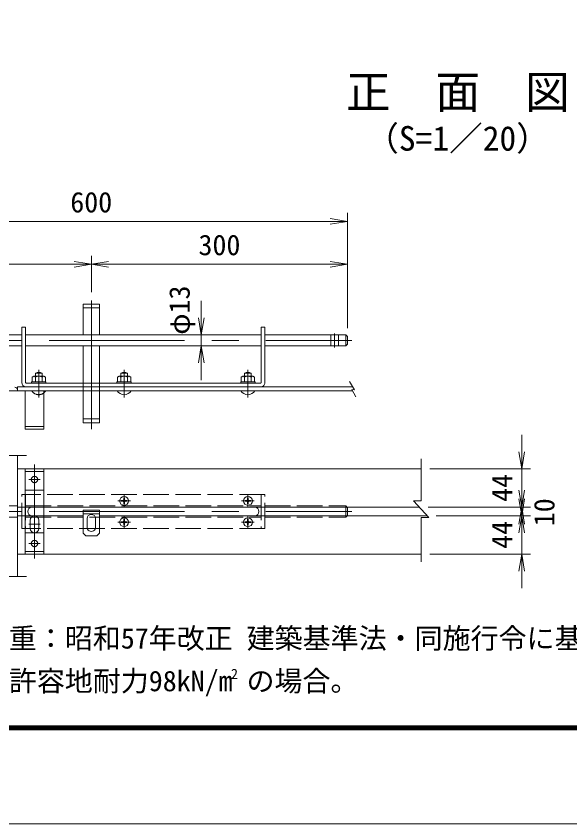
# Model space of a CAD drawing. Units: millimetres at full size, with parts at other scales. Extents: x -4200 to 4200, y -2970 to 2970.
# Drawn here: x 210 to 1507, y -2970 to -1077 of the extents above; entities that cross this region are included whole.
import ezdxf
from ezdxf.enums import TextEntityAlignment as Align

# ---------------------------------------------------------------- set-up
doc = ezdxf.new("R2010")
doc.units = ezdxf.units.MM
doc.header["$LTSCALE"] = 10
doc.linetypes.add('DASHED', pattern=[7.5, 6, -1.5])
doc.linetypes.add('USER1', pattern=[50.8, 31.75, -6.35, 6.35, -6.35])
doc.layers.add('0-0_D-TTL-TXT', color=7, linetype='Continuous')
for name, color, linetype, lineweight in [('0-1_D-STR1', 1, 'Continuous', 18), ('0-2_D-BMK', 2, 'USER1', 13), ('0-3_D-STR3', 3, 'Continuous', 13), ('0-5_D-STR-DIM', 7, 'Continuous', 13), ('0-8_0', 7, 'Continuous', 18), ('0-B_D-TTL', 7, 'Continuous', 18)]:
    doc.layers.add(name, color=color, linetype=linetype, lineweight=lineweight)
doc.styles.add('ＭＳ ゴシック', font='')
doc.styles.get('ＭＳ ゴシック').set_extended_font_data('MS Gothic')

# ---------------------------------------------------------------- blocks, each defined once
blk = doc.blocks.new('_Open')
at = {"layer": '0-8_0'}
blk.add_line((-10, 1.667), (0, 0), dxfattribs=at)
blk.add_lwpolyline([(-10, -1.667), (0, 0), (-10, 0)], dxfattribs=at)

msp = doc.modelspace()

# ---------------------------------------------------------------- linework, layer by layer
at = {"layer": '0-1_D-STR1'}
for p, q in [((212.5, -1954.81), (212.5, -1945.81)), ((212.5, -1945.81), (997.92, -1945.81)), ((132.5, -1954.81), (212.5, -1954.81)), ((212.5, -1954.81), (997.41, -1954.81)), ((185.81, -2106.58), (233.5, -2106.58)), ((212.5, -2106.58), (212.5, -2389.91)), ((212.5, -2137.95), (1158.77, -2137.95)), ((212.5, -2227.95), (1154.75, -2227.95)), ((212.5, -2247.95), (366.66, -2247.95)), ((404.66, -2247.95), (1173.32, -2247.95)), ((212.5, -2337.95), (1158.77, -2337.95)), ((185.81, -2389.91), (233.5, -2389.91))]:
    msp.add_line(p, q, dxfattribs=at)
msp.add_arc((206.5, -1952.81), 6, 0, 90.00011, dxfattribs=at)
at = {"layer": '0-2_D-BMK'}
for p, q in [((385.66, -1743.44), (385.66, -2044.91)), ((955.66, -1853.31), (955.66, -1820.32)), ((-221.19, -1836.81), (996.31, -1836.81)), ((262.5, -1905.51), (262.5, -1970.51)), ((462.5, -1905.51), (462.5, -1970.51)), ((752.5, -1905.51), (752.5, -1970.51)), ((252.5, -2347.83), (252.5, -2128.07)), ((265.75, -2162.95), (239.26, -2162.95)), ((447.63, -2212.95), (477.39, -2212.95)), ((462.51, -2227.83), (462.51, -2198.07)), ((737.63, -2212.95), (767.39, -2212.95)), ((752.51, -2227.83), (752.51, -2198.07)), ((-221.19, -2237.95), (996.31, -2237.95)), ((462.51, -2277.83), (462.51, -2248.07)), ((752.5, -2277.83), (752.5, -2248.07)), ((265.98, -2267.95), (239.03, -2267.95)), ((447.63, -2262.95), (477.39, -2262.95)), ((737.62, -2262.95), (767.38, -2262.95)), ((265.75, -2312.95), (239.26, -2312.95))]:
    msp.add_line(p, q, dxfattribs=at)
at = {"layer": '0-3_D-STR3'}
for p, q in [((366.66, -1751.81), (366.66, -1823.81)), ((366.66, -1751.81), (404.66, -1751.81)), ((404.66, -1751.81), (404.66, -1823.81)), ((222.5, -1805.81), (222.5, -1935.81)), ((231.5, -1805.81), (222.5, -1805.81)), ((231.5, -1935.81), (231.5, -1805.81)), ((783.5, -1935.81), (783.5, -1805.81)), ((783.5, -1805.81), (792.5, -1805.81)), ((792.5, -1935.81), (792.5, -1805.81)), ((2.5, -1823.81), (222.5, -1823.81)), ((231.5, -1823.81), (783.5, -1823.81)), ((792.5, -1823.81), (981.66, -1823.81)), ((981.66, -1823.81), (981.66, -1849.81)), ((981.66, -1823.81), (985.66, -1827.81)), ((985.66, -1827.81), (985.66, -1845.81)), ((2.5, -1849.81), (222.5, -1849.81)), ((231.5, -1849.81), (783.5, -1849.81)), ((366.66, -1936.81), (366.66, -1849.81)), ((404.66, -1936.81), (404.66, -1849.81)), ((792.5, -1849.81), (981.66, -1849.81)), ((985.66, -1845.81), (981.66, -1849.81)), ((250.74, -1920.81), (246.82, -1923.08)), ((246.82, -1923.08), (246.82, -1933.61)), ((274.26, -1920.81), (250.74, -1920.81)), ((254.5, -1920.81), (254.5, -1913.41)), ((270.5, -1913.41), (254.5, -1913.41)), ((254.5, -1923.08), (254.5, -1933.61)), ((270.5, -1920.81), (270.5, -1913.41)), ((270.5, -1923.08), (270.5, -1933.61)), ((274.26, -1920.81), (278.18, -1923.08)), ((278.18, -1923.08), (278.18, -1933.61)), ((470.5, -1913.41), (454.5, -1913.41)), ((454.5, -1920.81), (454.5, -1913.41)), ((454.5, -1923.08), (454.5, -1933.61)), ((470.5, -1920.81), (470.5, -1913.41)), ((470.5, -1923.08), (470.5, -1933.61)), ((744.5, -1920.81), (744.5, -1913.41)), ((744.5, -1913.41), (760.5, -1913.41)), ((744.5, -1923.08), (744.5, -1933.61)), ((760.5, -1920.81), (760.5, -1913.41)), ((760.5, -1923.08), (760.5, -1933.61)), ((782.5, -1936.81), (232.5, -1936.81)), ((245.7, -1933.61), (245.7, -1936.81)), ((279.3, -1933.61), (245.7, -1933.61)), ((279.3, -1936.81), (245.7, -1936.81)), ((279.3, -1933.61), (279.3, -1936.81)), ((479.3, -1933.61), (445.7, -1933.61)), ((445.7, -1933.61), (445.7, -1936.81)), ((735.7, -1933.61), (769.3, -1933.61)), ((769.3, -1933.61), (769.3, -1936.81)), ((230.5, -1954.81), (230.5, -2044.81)), ((274.5, -1954.81), (274.5, -2044.81)), ((366.66, -2029.81), (366.66, -1954.81)), ((404.66, -2029.81), (404.66, -1954.81)), ((404.66, -2029.81), (366.66, -2029.81)), ((230.5, -2044.81), (274.5, -2044.81)), ((274.5, -2137.95), (230.5, -2137.95)), ((230.5, -2137.95), (230.5, -2337.95)), ((274.5, -2137.95), (274.5, -2337.95)), ((455.81, -2212.22), (458.9, -2212.16)), ((455.81, -2213.73), (455.81, -2212.22)), ((455.81, -2213.68), (458.9, -2213.73)), ((460.74, -2211.18), (458.9, -2212.16)), ((460.74, -2214.71), (458.9, -2213.73)), ((460.78, -2211.15), (461.72, -2209.29)), ((460.78, -2214.75), (461.72, -2216.61)), ((463.29, -2209.29), (463.24, -2206.25)), ((464.24, -2211.15), (463.29, -2209.29)), ((464.24, -2214.75), (463.29, -2216.61)), ((464.27, -2211.18), (466.12, -2212.16)), ((464.27, -2214.71), (466.12, -2213.73)), ((469.21, -2212.22), (466.12, -2212.16)), ((469.21, -2213.68), (466.12, -2213.73)), ((469.21, -2213.68), (469.21, -2212.22)), ((745.81, -2212.22), (748.9, -2212.16)), ((745.81, -2213.73), (745.81, -2212.22)), ((745.81, -2213.68), (748.9, -2213.73)), ((750.74, -2211.18), (748.9, -2212.16)), ((750.74, -2214.71), (748.9, -2213.73)), ((750.78, -2211.15), (751.72, -2209.29)), ((750.78, -2214.75), (751.72, -2216.61)), ((753.29, -2209.29), (753.24, -2206.25)), ((754.24, -2211.15), (753.29, -2209.29)), ((754.24, -2214.75), (753.29, -2216.61)), ((754.27, -2211.18), (756.12, -2212.16)), ((754.27, -2214.71), (756.12, -2213.73)), ((759.21, -2212.22), (756.12, -2212.16)), ((759.21, -2213.68), (756.12, -2213.73)), ((759.21, -2213.68), (759.21, -2212.22)), ((461.72, -2216.61), (461.78, -2219.65)), ((461.78, -2219.65), (463.24, -2219.65)), ((461.78, -2219.65), (463.24, -2219.65)), ((463.29, -2216.61), (463.24, -2219.65)), ((751.72, -2216.61), (751.78, -2219.65)), ((751.78, -2219.65), (753.24, -2219.65)), ((751.78, -2219.65), (753.24, -2219.65)), ((753.29, -2216.61), (753.24, -2219.65)), ((404.66, -2288.65), (404.66, -2234.65)), ((242.5, -2277.95), (242.5, -2257.95)), ((262.5, -2277.95), (262.5, -2257.95)), ((375.66, -2254.65), (375.66, -2274.65)), ((395.66, -2254.65), (395.66, -2274.65)), ((455.81, -2262.22), (458.9, -2262.16)), ((455.81, -2263.73), (455.81, -2262.22)), ((455.81, -2263.68), (458.9, -2263.73)), ((460.74, -2261.18), (458.9, -2262.16)), ((460.74, -2264.71), (458.9, -2263.73)), ((460.78, -2261.15), (461.72, -2259.29)), ((460.78, -2264.75), (461.72, -2266.61)), ((461.72, -2266.61), (461.78, -2269.65)), ((461.78, -2269.65), (463.24, -2269.65)), ((461.78, -2269.65), (463.24, -2269.65)), ((463.29, -2259.29), (463.24, -2256.25)), ((463.29, -2266.61), (463.24, -2269.65)), ((464.24, -2261.15), (463.29, -2259.29)), ((464.24, -2264.75), (463.29, -2266.61)), ((464.27, -2261.18), (466.12, -2262.16)), ((464.27, -2264.71), (466.12, -2263.73)), ((469.21, -2262.22), (466.12, -2262.16)), ((469.21, -2263.68), (466.12, -2263.73)), ((469.21, -2263.68), (469.21, -2262.22)), ((745.8, -2262.22), (748.89, -2262.16)), ((745.8, -2263.73), (745.8, -2262.22)), ((745.8, -2263.68), (748.89, -2263.73)), ((750.74, -2261.18), (748.89, -2262.16)), ((750.74, -2264.71), (748.89, -2263.73)), ((750.77, -2261.15), (751.72, -2259.29)), ((750.77, -2264.75), (751.72, -2266.61)), ((751.72, -2266.61), (751.77, -2269.65)), ((751.77, -2269.65), (753.24, -2269.65)), ((751.77, -2269.65), (753.24, -2269.65)), ((753.29, -2259.29), (753.24, -2256.25)), ((753.29, -2266.61), (753.24, -2269.65)), ((754.23, -2261.15), (753.29, -2259.29)), ((754.23, -2264.75), (753.29, -2266.61)), ((754.27, -2261.18), (756.11, -2262.16)), ((754.27, -2264.71), (756.11, -2263.73)), ((759.2, -2262.22), (756.11, -2262.16)), ((759.2, -2263.68), (756.11, -2263.73)), ((759.2, -2263.68), (759.2, -2262.22)), ((366.66, -2288.65), (372.66, -2294.65)), ((398.66, -2294.65), (404.66, -2288.65)), ((372.66, -2294.65), (398.66, -2294.65)), ((230.5, -2337.95), (274.5, -2337.95))]:
    msp.add_line(p, q, dxfattribs=at)
at = {"layer": '0-3_D-STR3', "linetype": 'DASHED'}
for p, q in [((366.66, -1760.81), (404.66, -1760.81)), ((946.66, -1849.81), (946.66, -1823.81)), ((964.66, -1849.81), (964.66, -1823.81)), ((366.66, -1954.81), (366.66, -1936.81)), ((404.66, -1954.81), (404.66, -1936.81)), ((404.66, -2020.81), (366.66, -2020.81)), ((274.5, -2038.81), (230.5, -2038.81)), ((274.5, -2143.95), (230.5, -2143.95)), ((274.5, -2187.95), (230.5, -2187.95)), ((222.5, -2277.95), (222.5, -2197.95)), ((792.5, -2197.95), (222.5, -2197.95)), ((231.5, -2197.95), (231.5, -2277.95)), ((783.5, -2197.95), (783.5, -2277.95)), ((792.5, -2277.95), (792.5, -2197.95)), ((2.5, -2224.95), (222.5, -2224.95)), ((231.5, -2224.95), (783.5, -2224.95)), ((792.5, -2224.95), (981.66, -2224.95)), ((981.66, -2224.95), (985.66, -2228.95)), ((981.66, -2224.95), (981.66, -2250.95)), ((985.66, -2228.95), (985.66, -2246.95)), ((2.5, -2250.95), (222.5, -2250.95)), ((231.5, -2250.95), (783.5, -2250.95)), ((366.66, -2243.65), (404.66, -2243.65)), ((792.5, -2250.95), (981.66, -2250.95)), ((985.66, -2246.95), (981.66, -2250.95)), ((792.5, -2277.95), (222.5, -2277.95)), ((230.5, -2287.95), (274.5, -2287.95)), ((274.5, -2331.95), (230.5, -2331.95))]:
    msp.add_line(p, q, dxfattribs=at)
at = {"layer": '0-3_D-STR3'}
for points in [[(474.26, -1920.81), (450.74, -1920.81), (446.82, -1923.08), (446.82, -1933.61)], [(474.26, -1920.81), (478.18, -1923.08), (478.18, -1933.61)], [(740.74, -1920.81), (736.82, -1923.08), (736.82, -1933.61)], [(740.74, -1920.81), (764.26, -1920.81), (768.18, -1923.08), (768.18, -1933.61)], [(479.3, -1933.61), (479.3, -1936.81), (445.7, -1936.81)], [(735.7, -1933.61), (735.7, -1936.81), (769.3, -1936.81)], [(461.72, -2209.29), (461.78, -2206.25), (463.24, -2206.25)], [(751.72, -2209.29), (751.78, -2206.25), (753.24, -2206.25)], [(404.66, -2234.65), (366.66, -2234.65), (366.66, -2288.65)], [(461.72, -2259.29), (461.78, -2256.25), (463.24, -2256.25)], [(751.72, -2259.29), (751.77, -2256.25), (753.24, -2256.25)]]:
    msp.add_lwpolyline(points, dxfattribs=at)
at = {"layer": '0-3_D-STR3', "linetype": 'DASHED'}
for centre in [(252.5, -2162.95), (252.5, -2312.95)]:
    msp.add_circle(centre, 7.5, dxfattribs=at)
at = {"layer": '0-3_D-STR3'}
for centre in [(462.51, -2212.95), (752.51, -2212.95), (462.51, -2262.95), (752.5, -2262.95)]:
    msp.add_circle(centre, 10.5, dxfattribs=at)
for centre, radius, start, end in [((262.5, -1927.27), 16, 60, 120), ((462.5, -1927.27), 16, 60, 120), ((752.5, -1927.27), 16, 60, 120), ((250.95, -1924.73), 3.92, 24.94299, 92.968), ((262.5, -1936.08), 15.27, 58.40741, 121.59259), ((274.06, -1924.73), 3.92, 87.032, 155.05701), ((450.95, -1924.73), 3.92, 24.94299, 92.968), ((462.5, -1936.08), 15.27, 58.40741, 121.59259), ((474.06, -1924.73), 3.92, 87.032, 155.05701), ((740.95, -1924.73), 3.92, 24.94299, 92.968), ((752.5, -1936.08), 15.27, 58.40741, 121.59259), ((764.06, -1924.73), 3.92, 87.032, 155.05701), ((232.5, -1935.81), 10, 180.00001, 270), ((232.5, -1935.81), 1, 180.00001, 270), ((782.5, -1935.81), 10, 270, 0.00001), ((782.5, -1935.81), 1, 270, 0.00001), ((262.5, -1945.34), 18.83, 309.5908, 329.78404), ((462.5, -1945.34), 18.83, 210.216, 329.78404), ((752.5, -1945.34), 18.83, 210.21596, 329.78404), ((246.5, -2237.95), 10, 90.00001, 269.99932), ((768.5, -2237.95), 10, 270.00071, 90.00002), ((252.5, -2257.95), 10, 0.00035, 180.00001), ((385.66, -2254.65), 10, 359.99999, 179.99999), ((252.5, -2277.95), 10, 180.00002, 0.00001), ((385.66, -2274.65), 10, 179.99999, 0)]:
    msp.add_arc(centre, radius, start, end, dxfattribs=at)
at = {"layer": '0-3_D-STR3', "linetype": 'DASHED'}
msp.add_arc((262.5, -1945.34), 18.83, 210.21596, 309.5908, dxfattribs=at)
at = {"layer": '0-5_D-STR-DIM'}
for p, q in [((985.66, -1807.81), (985.66, -1538.06)), ((-214.34, -1558.06), (985.66, -1558.06)), ((385.66, -1723.44), (385.66, -1638.34)), ((385.66, -1723.44), (385.66, -1638.34)), ((985.66, -1807.81), (985.66, -1638.34)), ((-214.34, -1658.34), (385.66, -1658.34)), ((385.66, -1658.34), (985.66, -1658.34)), ((643.17, -1783.81), (643.17, -1743.81)), ((637.78, -1823.81), (623.17, -1823.81)), ((643.17, -1849.81), (643.17, -1823.81)), ((637.78, -1849.81), (623.17, -1849.81)), ((643.17, -1889.81), (643.17, -1929.81)), ((990.77, -1933.06), (1002, -1953.08)), ((995.84, -1952.01), (1002, -1953.08)), ((995.84, -1952.01), (1005.66, -1969.52)), ((1394.4, -2097.95), (1394.4, -2057.95)), ((1158.77, -2212.89), (1158.77, -2114.78)), ((1178.77, -2137.95), (1414.4, -2137.95)), ((1394.4, -2227.95), (1394.4, -2137.95)), ((1394.4, -2187.95), (1394.4, -2147.95)), ((1394.4, -2207.95), (1394.4, -2167.95)), ((1176.77, -2251.66), (1140.77, -2212.89)), ((1158.77, -2212.89), (1140.77, -2212.89)), ((1174.75, -2227.95), (1414.4, -2227.95)), ((1174.75, -2227.95), (1414.4, -2227.95)), ((1394.4, -2247.95), (1394.4, -2227.95)), ((1158.77, -2355.53), (1158.77, -2251.66)), ((1158.77, -2251.66), (1176.77, -2251.66)), ((1193.32, -2247.95), (1414.4, -2247.95)), ((1193.32, -2247.95), (1414.4, -2247.95)), ((1394.4, -2337.95), (1394.4, -2247.95)), ((1394.4, -2267.95), (1394.4, -2307.95)), ((1394.4, -2287.95), (1394.4, -2327.95)), ((1178.77, -2337.95), (1414.4, -2337.95)), ((1394.4, -2377.95), (1394.4, -2417.95))]:
    msp.add_line(p, q, dxfattribs=at)
at = {"layer": '0-B_D-TTL', "color": 2}
msp.add_lwpolyline([(-4200, 2970), (4200, 2970), (4200, -2970), (-4200, -2970)], close=True, dxfattribs=at)
at = {"layer": '0-B_D-TTL'}
for points in [[(-3930, 2750), (3930, 2750), (3930, -2750), (-3930, -2750)], [(-3927.5, 2747.5), (3927.5, 2747.5), (3927.5, -2747.5), (-3927.5, -2747.5)], [(-3925, 2745), (3925, 2745), (3925, -2745), (-3925, -2745)], [(-3922.5, 2742.5), (3922.5, 2742.5), (3922.5, -2742.5), (-3922.5, -2742.5)], [(-3920, 2740), (3920, 2740), (3920, -2740), (-3920, -2740)]]:
    msp.add_lwpolyline(points, close=True, dxfattribs=at)

# ---------------------------------------------------------------- block references
at = {"layer": '0-5_D-STR-DIM', "xscale": 4, "yscale": 4}
for p in [(985.66, -1558.06), (385.66, -1658.34), (985.66, -1658.34)]:
    msp.add_blockref('_Open', p, dxfattribs=at)
for p, rotation in [((385.66, -1658.34), 180), ((643.17, -1823.81), 270), ((643.17, -1849.81), 90), ((1394.4, -2137.95), 270), ((1394.4, -2227.95), 270), ((1394.4, -2247.95), 270), ((1394.4, -2227.95), 90), ((1394.4, -2247.95), 90), ((1394.4, -2337.95), 90)]:
    msp.add_blockref('_Open', p, dxfattribs=dict(at, rotation=rotation))

# ---------------------------------------------------------------- texts
at = {"layer": '0-0_D-TTL-TXT', "style": 'ＭＳ ゴシック'}
for s, height, p in [('正\u3000面\u3000図', 76.98, (982.09, -1316.31)), ('（S=1／20）', 57.7, (1027.58, -1409.5)), ('（設計条件）風荷重：昭和57年改正 建築基準法・同施行令に基づく風圧力に準拠。', 48.09, (-332.45, -2573.6)), ('（基礎条件）長期許容地耐力98kN/m の場合。', 48.09, (-332.45, -2673.6)), ('2', 24.05, (713.02, -2637.79))]:
    msp.add_text(s, height=height, dxfattribs=at).set_placement(p, align=Align.BOTTOM_LEFT)
at = {"layer": '0-5_D-STR-DIM', "style": 'ＭＳ ゴシック'}
for s, p in [('600', (336.4, -1551.31)), ('300', (636.78, -1651.59))]:
    msp.add_text(s, height=48.09, dxfattribs=at).set_placement(p, align=Align.BOTTOM_LEFT)
for s, p in [('φ13', (630.59, -1823.49)), ('44', (1386.33, -2215.32)), ('10', (1485.31, -2272.36)), ('44', (1386.33, -2325.32))]:
    msp.add_text(s, height=48.09, rotation=90, dxfattribs=at).set_placement(p, align=Align.BOTTOM_LEFT)

doc.saveas('drawing.dxf')
